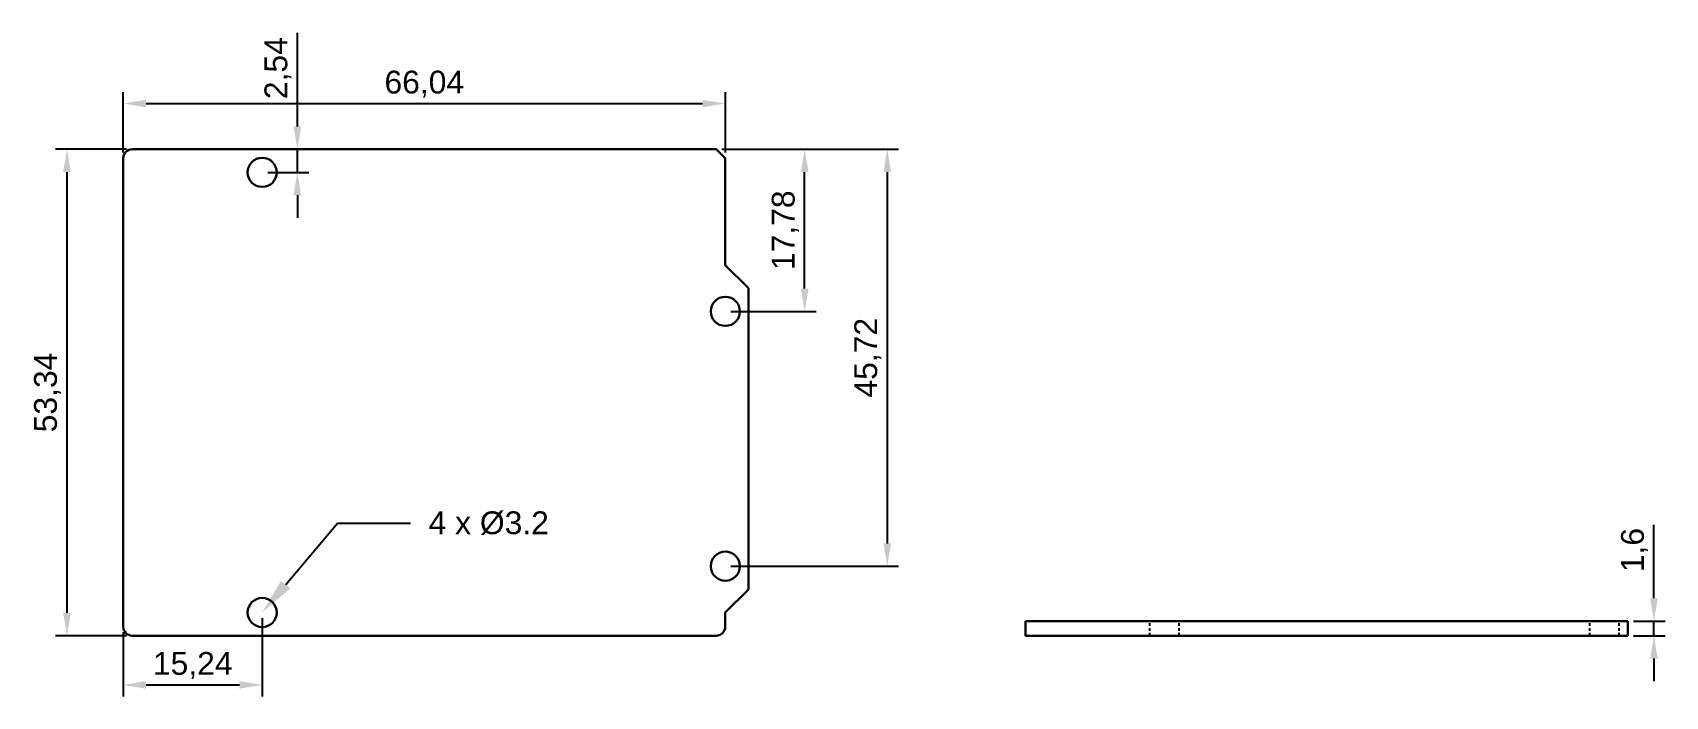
# Model space of a CAD drawing. Header units: millimetres. Extents: x 15 to 194, y 17 to 90.
import ezdxf
from ezdxf import colors
from ezdxf.entities.mleader import LeaderData, LeaderLine
from ezdxf.math import Vec2, Vec3

# ---------------------------------------------------------------- set-up
doc = ezdxf.new("R2010")
doc.units = ezdxf.units.MM
doc.linetypes.add('JIS_02_0.7', pattern=[1.35, 0.75, -0.6])
doc.layers.add('Board', color=7, linetype='Continuous', lineweight=30, true_color=0x008c8c)
doc.layers.add('Dimensions', color=7, linetype='Continuous')
doc.layers.add('Hidden', color=212, linetype='JIS_02_0.7')
doc.styles.get("Standard").update_dxf_attribs({"font": 'arial.ttf'})
doc.dimstyles.new('ISO-25', dxfattribs={"dimtxt": 2.5, "dimasz": 2.5, "dimexe": 1.25, "dimexo": 0.625, "dimtad": 1, "dimtxsty": 'Standard', "dimcen": 2.5, "dimadec": 0, "dimazin": 0, "dimtfac": 1, "dimtmove": 0, "dimatfit": 3, "dimfxl": 1, "dimarcsym": 0})

# ---------------------------------------------------------------- blocks, each defined once
blk = doc.blocks.new('*D2')
at = {"layer": 'Defpoints', "color": 0, "transparency": 16777216}
for p in [(90.54, 82.35), (24.5, 76.34), (90.54, 76.34)]:
    blk.add_point(p, dxfattribs=at)
at = {"layer": 'Dimensions', "color": 0, "lineweight": -2, "transparency": 16777216}
for p, q in [((24.5, 76.97), (24.5, 83.6)), ((90.54, 76.97), (90.54, 83.6)), ((27, 82.35), (88.04, 82.35))]:
    blk.add_line(p, q, dxfattribs=at)
at = {"layer": 'Dimensions', "color": 0, "transparency": 16777216}
for points in [[(27, 82.76), (27, 81.93), (24.5, 82.35)], [(88.04, 82.76), (88.04, 81.93), (90.54, 82.35)]]:
    blk.add_solid(points, dxfattribs=at)
at = {"layer": 'Dimensions', "color": 0, "transparency": 16777216, "insert": (57.52, 84.47), "char_height": 2.5, "attachment_point": 5}
blk.add_mtext('66,04', dxfattribs=at)
blk = doc.blocks.new('*D3')
at = {"layer": 'Defpoints', "color": 0, "transparency": 16777216}
for p in [(89.54, 77.34), (99.24, 77.34), (90.54, 59.56)]:
    blk.add_point(p, dxfattribs=at)
at = {"layer": 'Dimensions', "color": 0, "lineweight": -2, "transparency": 16777216}
for p, q in [((90.16, 77.34), (100.49, 77.34)), ((99.24, 62.06), (99.24, 74.84)), ((91.16, 59.56), (100.49, 59.56))]:
    blk.add_line(p, q, dxfattribs=at)
at = {"layer": 'Dimensions', "color": 0, "transparency": 16777216}
for points in [[(98.83, 74.84), (99.66, 74.84), (99.24, 77.34)], [(98.83, 62.06), (99.66, 62.06), (99.24, 59.56)]]:
    blk.add_solid(points, dxfattribs=at)
at = {"layer": 'Dimensions', "color": 0, "transparency": 16777216, "insert": (97.12, 68.45), "char_height": 2.5, "attachment_point": 5, "rotation": 90}
blk.add_mtext('17,78', dxfattribs=at)
blk = doc.blocks.new('*D4')
at = {"layer": 'Defpoints', "color": 0, "transparency": 16777216}
for p in [(89.54, 77.34), (90.54, 31.62), (108.3, 31.62)]:
    blk.add_point(p, dxfattribs=at)
at = {"layer": 'Dimensions', "color": 0, "lineweight": -2, "transparency": 16777216}
for p, q in [((90.16, 77.34), (109.55, 77.34)), ((108.3, 74.84), (108.3, 34.12)), ((91.16, 31.62), (109.55, 31.62))]:
    blk.add_line(p, q, dxfattribs=at)
at = {"layer": 'Dimensions', "color": 0, "transparency": 16777216}
for points in [[(107.88, 74.84), (108.72, 74.84), (108.3, 77.34)], [(107.88, 34.12), (108.72, 34.12), (108.3, 31.62)]]:
    blk.add_solid(points, dxfattribs=at)
at = {"layer": 'Dimensions', "color": 0, "transparency": 16777216, "insert": (106.17, 54.48), "char_height": 2.5, "attachment_point": 5, "rotation": 90}
blk.add_mtext('45,72', dxfattribs=at)
blk = doc.blocks.new('*D5')
at = {"layer": 'Defpoints', "color": 0, "transparency": 16777216}
for p in [(18.33, 77.34), (25.5, 77.34), (25.5, 24)]:
    blk.add_point(p, dxfattribs=at)
at = {"layer": 'Dimensions', "color": 0, "lineweight": -2, "transparency": 16777216}
for p, q in [((24.87, 77.34), (17.08, 77.34)), ((18.33, 26.5), (18.33, 74.84)), ((24.87, 24), (17.08, 24))]:
    blk.add_line(p, q, dxfattribs=at)
at = {"layer": 'Dimensions', "color": 0, "transparency": 16777216}
for points in [[(17.91, 74.84), (18.75, 74.84), (18.33, 77.34)], [(17.91, 26.5), (18.75, 26.5), (18.33, 24)]]:
    blk.add_solid(points, dxfattribs=at)
at = {"layer": 'Dimensions', "color": 0, "transparency": 16777216, "insert": (16.2, 50.67), "char_height": 2.5, "attachment_point": 5, "rotation": 90}
blk.add_mtext('53,34', dxfattribs=at)
blk = doc.blocks.new('*D6')
at = {"layer": 'Defpoints', "color": 0, "transparency": 16777216}
for p in [(39.74, 77.34), (43.6, 77.34), (39.74, 74.8)]:
    blk.add_point(p, dxfattribs=at)
at = {"layer": 'Dimensions', "color": 0, "lineweight": -2, "transparency": 16777216}
for p, q in [((43.6, 79.84), (43.6, 90.12)), ((40.36, 77.34), (44.85, 77.34)), ((43.6, 74.8), (43.6, 77.34)), ((40.36, 74.8), (44.85, 74.8)), ((43.6, 72.3), (43.6, 69.8))]:
    blk.add_line(p, q, dxfattribs=at)
at = {"layer": 'Dimensions', "color": 0, "transparency": 16777216}
for points in [[(43.18, 79.84), (44.02, 79.84), (43.6, 77.34)], [(43.18, 72.3), (44.02, 72.3), (43.6, 74.8)]]:
    blk.add_solid(points, dxfattribs=at)
at = {"layer": 'Dimensions', "color": 0, "transparency": 16777216, "insert": (41.47, 86.23), "char_height": 2.5, "attachment_point": 5, "rotation": 90}
blk.add_mtext('2,54', dxfattribs=at)
blk = doc.blocks.new('*D7')
at = {"layer": 'Defpoints', "color": 0, "transparency": 16777216}
for p in [(39.74, 26.54), (24.5, 25), (39.74, 18.6)]:
    blk.add_point(p, dxfattribs=at)
at = {"layer": 'Dimensions', "color": 0, "lineweight": -2, "transparency": 16777216}
for p, q in [((39.74, 25.92), (39.74, 17.35)), ((24.5, 24.38), (24.5, 17.35)), ((27, 18.6), (37.24, 18.6))]:
    blk.add_line(p, q, dxfattribs=at)
at = {"layer": 'Dimensions', "color": 0, "transparency": 16777216}
for points in [[(27, 19.02), (27, 18.19), (24.5, 18.6)], [(37.24, 19.02), (37.24, 18.19), (39.74, 18.6)]]:
    blk.add_solid(points, dxfattribs=at)
at = {"layer": 'Dimensions', "color": 0, "transparency": 16777216, "insert": (32.12, 20.73), "char_height": 2.5, "attachment_point": 5}
blk.add_mtext('15,24', dxfattribs=at)
blk = doc.blocks.new('*D8')
at = {"layer": 'Defpoints', "color": 0, "transparency": 16777216}
for p in [(189.51, 25.6), (192.39, 25.6), (189.51, 24)]:
    blk.add_point(p, dxfattribs=at)
at = {"layer": 'Dimensions', "color": 0, "lineweight": -2, "transparency": 16777216}
for p, q in [((192.39, 28.1), (192.39, 36.17)), ((190.14, 25.6), (193.64, 25.6)), ((192.39, 24), (192.39, 25.6)), ((190.14, 24), (193.64, 24)), ((192.39, 21.5), (192.39, 19))]:
    blk.add_line(p, q, dxfattribs=at)
at = {"layer": 'Dimensions', "color": 0, "transparency": 16777216}
for points in [[(191.98, 28.1), (192.81, 28.1), (192.39, 25.6)], [(191.98, 21.5), (192.81, 21.5), (192.39, 24)]]:
    blk.add_solid(points, dxfattribs=at)
at = {"layer": 'Dimensions', "color": 0, "transparency": 16777216, "insert": (190.27, 33.39), "char_height": 2.5, "attachment_point": 5, "rotation": 90}
blk.add_mtext('1,6', dxfattribs=at)

msp = doc.modelspace()

# ---------------------------------------------------------------- linework, layer by layer
at = {"layer": 'Board'}
for p, q in [((123.474, 24.004), (123.474, 25.604)), ((189.514, 25.604), (123.474, 25.604)), ((189.514, 24.004), (189.514, 25.604)), ((123.474, 24.004), (189.514, 24.004))]:
    msp.add_line(p, q, dxfattribs=at)
msp.add_lwpolyline([(93.078, 62.104), (90.538, 64.644), (90.538, 76.344), (89.538, 77.344), (25.498, 77.344, 0.4142136), (24.498, 76.344), (24.498, 25.004, 0.4142136), (25.498, 24.004), (89.538, 24.004, 0.4142136), (90.538, 25.004), (90.538, 26.544), (93.078, 29.084), (93.078, 31.624), (93.078, 59.564)], format="xyb", close=True, dxfattribs=at)
for centre in [(39.738, 74.804), (90.538, 59.564), (90.538, 31.624), (39.738, 26.544)]:
    msp.add_circle(centre, 1.6, dxfattribs=at)
at = {"layer": 'Hidden', "ltscale": 0.4}
for p, q in [((137.114, 24.004), (137.114, 25.604)), ((140.314, 24.004), (140.314, 25.604)), ((185.374, 24.004), (185.374, 25.604)), ((188.574, 24.004), (188.574, 25.604))]:
    msp.add_line(p, q, dxfattribs=at)

# ---------------------------------------------------------------- dimensions: what is measured, and where the dimension line sits
at = {"layer": 'Dimensions'}
for base, p1, p2, picture, middle in [((43.601, 77.344), (39.738, 74.804), (39.738, 77.344), '*D6', (41.473, 86.232)), ((18.33, 77.344), (25.498, 24.004), (25.498, 77.344), '*D5', (16.203, 50.674)), ((99.244, 77.344), (90.538, 59.564), (89.538, 77.344), '*D3', (97.117, 68.454)), ((108.301, 31.624), (89.538, 77.344), (90.538, 31.624), '*D4', (106.174, 54.484)), ((192.394, 25.604), (189.514, 24.004), (189.514, 25.604), '*D8', (190.267, 33.387))]:
    dim = msp.add_linear_dim(base=base, p1=p1, p2=p2, angle=90, dimstyle='ISO-25', dxfattribs=at)
    dim.commit()
    dim.dimension.update_dxf_attribs({"geometry": picture, "text_midpoint": middle})
for base, p1, p2, picture, middle in [((90.538, 82.346), (24.498, 76.344), (90.538, 76.344), '*D2', (57.518, 84.473)), ((39.738, 18.604), (24.498, 25.004), (39.738, 26.544), '*D7', (32.118, 20.731))]:
    dim = msp.add_linear_dim(base=base, p1=p1, p2=p2, dimstyle='ISO-25', dxfattribs=at)
    dim.commit()
    dim.dimension.update_dxf_attribs({"geometry": picture, "text_midpoint": middle})

# ---------------------------------------------------------------- leaders
ml = msp.add_multileader_mtext('Standard', dxfattribs=at)
ml.set_content('4 x Ø3.2', color=256)
ml.set_leader_properties()
ml.build(insert=Vec2(0, 0))
ctx = ml.context
ctx.base_point, ctx.char_height, ctx.plane_origin = Vec3(55.989, 36.334), 2.5, Vec3(39.738, 26.544)
notes = []
notes.append((ctx, [(0, (1, 1, 0), (47.989, 36.334), (1, 0), 8, [(0, [(39.738, 26.544)], 0, [])])]))
ctx.mtext.insert, ctx.mtext.flow_direction = Vec3(57.989, 37.634), 5
for ctx, leaders in notes:
    for number, flags, end, landing, length, lines in leaders:
        leader = LeaderData()
        leader.index, (leader.has_last_leader_line, leader.has_dogleg_vector, leader.attachment_direction) = number, flags
        leader.last_leader_point, leader.dogleg_vector, leader.dogleg_length = Vec3(end), Vec3(landing), length
        for number, points, colour, breaks in lines:
            line = LeaderLine()
            line.index, line.vertices, line.color, line.breaks = number, Vec3.list(points), colors.encode_raw_color(colour), breaks
            leader.lines.append(line)
        ctx.leaders.append(leader)

doc.saveas('drawing.dxf')
